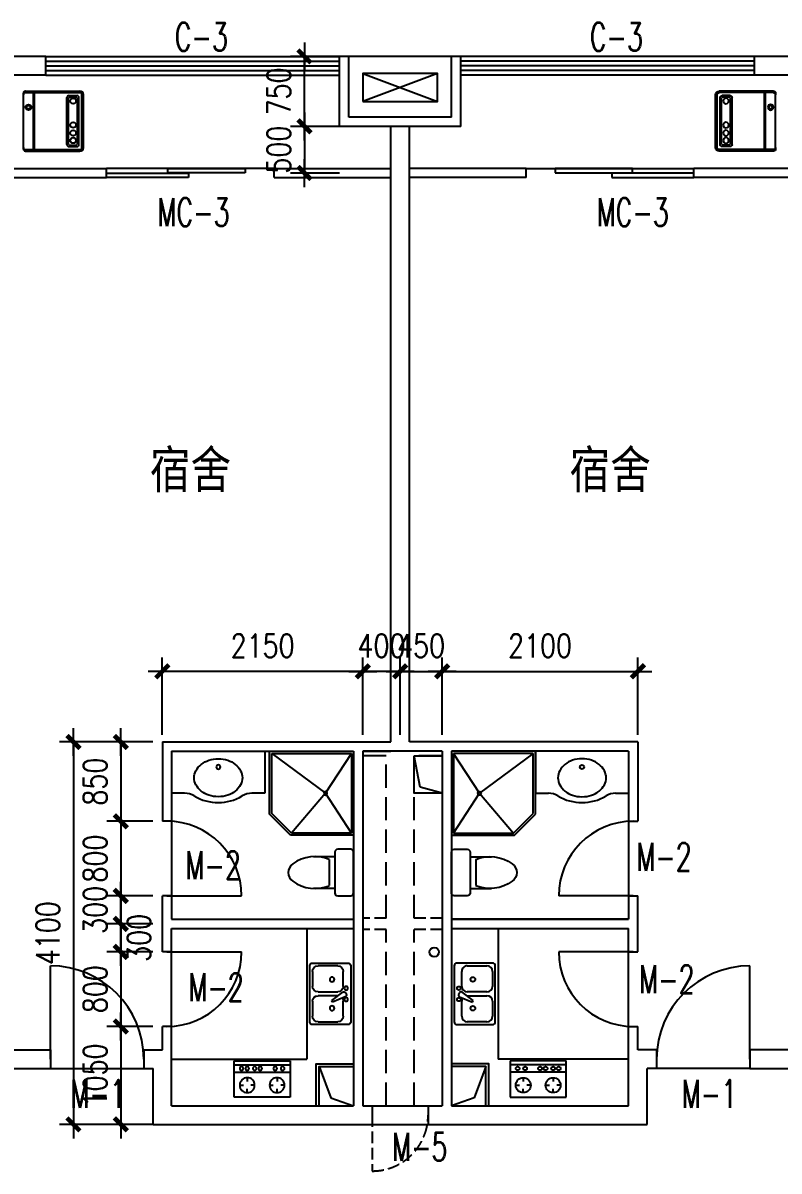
# Model space of a CAD drawing. Extents: x -357449 to -117302, y 127569 to 244935.
# Drawn here: x -304815 to -296708, y 220892 to 233200 of the extents above; entities that cross this region are included whole.
import ezdxf

# ---------------------------------------------------------------- set-up
doc = ezdxf.new("R2010")
doc.units = 0
doc.header["$MEASUREMENT"] = 0
doc.linetypes.add('DASH', pattern=[0.35, 0.25, -0.1])
doc.layers.get('0').update_dxf_attribs({"linetype": 'CONTINUOUS'})
doc.layers.get('DEFPOINTS').update_dxf_attribs({"linetype": 'CONTINUOUS'})
for name, color, linetype in [('1', 8, 'CONTINUOUS'), ('DIM', 7, 'CONTINUOUS'), ('F', 31, 'CONTINUOUS'), ('JAJU', 8, 'CONTINUOUS'), ('WALL', 1, 'CONTINUOUS'), ('WINDOW', 4, 'CONTINUOUS'), ('WINDOWS', 4, 'CONTINUOUS'), ('阳台', 4, 'CONTINUOUS')]:
    doc.layers.add(name, color=color, linetype=linetype)
doc.styles.add('CHINA', font='SimSun.ttf', dxfattribs={"width": 0.85, "height": 150})
doc.styles.add('DIM_FONT', font='SIMPLEX.shx', dxfattribs={"width": 0.8})
doc.styles.add('FS', font='txt.shx', dxfattribs={"width": 0.66, "height": 150, "bigfont": 'fs.shx'})
doc.dimstyles.get("Standard").update_dxf_attribs({"dimtxt": 375, "dimasz": 1, "dimexe": 150, "dimexo": 0, "dimgap": 200, "dimtad": 1, "dimdec": 0, "dimzin": 0, "dimdsep": 46, "dimtxsty": 'DIM_FONT', "dimblk1": '_DIMX', "dimblk2": '_DIMX', "dimsah": 1, "dimcen": 200, "dimclrd": 256, "dimclre": 256, "dimclrt": 4, "dimadec": 0, "dimazin": 0, "dimtfac": 1, "dimtdec": 0, "dimtix": 1, "dimtmove": 2, "dimatfit": 3, "dimldrblk": '_DIMX', "dimfxl": 0, "dimtolj": 1, "dimtzin": 0, "dimarcsym": 0})

# ---------------------------------------------------------------- blocks, each defined once
blk = doc.blocks.new('_DIMX')
blk.add_line((-150, 0), (150, 0))
at = {"const_width": 50}
blk.add_lwpolyline([(-70, -70), (70, 70)], dxfattribs=at)
blk = doc.blocks.new('*D373')
at = {"linetype": 'ByBlock'}
for p, q in [((-293654, 227158), (-293654, 227987)), ((-291504, 227158), (-291504, 227987)), ((-291505, 227837), (-293653, 227837))]:
    blk.add_line(p, q, dxfattribs=at)
at = {"layer": 'DEFPOINTS', "color": 0, "linetype": 'ByBlock'}
for p in [(-293654, 227837), (-293654, 227158), (-291504, 227158)]:
    blk.add_point(p, dxfattribs=at)
at = {"linetype": 'ByBlock', "rotation": 180}
blk.add_blockref('_DIMX', (-293654, 227837), dxfattribs=at)
at = {"linetype": 'ByBlock'}
blk.add_blockref('_DIMX', (-291504, 227837), dxfattribs=at)
at = {"color": 4, "linetype": 'ByBlock', "insert": (-292579, 228112), "char_height": 250, "attachment_point": 5, "style": 'DIM_FONT'}
blk.add_mtext('\\A1;2150', dxfattribs=at)
blk = doc.blocks.new('*D375')
at = {"linetype": 'ByBlock'}
for p, q in [((-291504, 227158), (-291504, 227987)), ((-291104, 227158), (-291104, 227987)), ((-291505, 227837), (-291506, 227837)), ((-291104, 227837), (-291504, 227837)), ((-291103, 227837), (-291102, 227837))]:
    blk.add_line(p, q, dxfattribs=at)
at = {"layer": 'DEFPOINTS', "color": 0, "linetype": 'ByBlock'}
for p in [(-291504, 227837), (-291504, 227158), (-291104, 227158)]:
    blk.add_point(p, dxfattribs=at)
at = {"linetype": 'ByBlock'}
blk.add_blockref('_DIMX', (-291504, 227837), dxfattribs=at)
at = {"linetype": 'ByBlock', "rotation": 180}
blk.add_blockref('_DIMX', (-291104, 227837), dxfattribs=at)
at = {"color": 4, "linetype": 'ByBlock', "insert": (-291304, 228112), "char_height": 250, "attachment_point": 5, "style": 'DIM_FONT'}
blk.add_mtext('\\A1;400', dxfattribs=at)
blk = doc.blocks.new('*D374')
at = {"linetype": 'ByBlock'}
for p, q in [((-291104, 227158), (-291104, 227987)), ((-290654, 227158), (-290654, 227987)), ((-291105, 227837), (-291106, 227837)), ((-291104, 227837), (-290654, 227837)), ((-290653, 227837), (-290652, 227837))]:
    blk.add_line(p, q, dxfattribs=at)
at = {"layer": 'DEFPOINTS', "color": 0, "linetype": 'ByBlock'}
for p in [(-290654, 227837), (-291104, 227158), (-290654, 227158)]:
    blk.add_point(p, dxfattribs=at)
at = {"linetype": 'ByBlock'}
blk.add_blockref('_DIMX', (-291104, 227837), dxfattribs=at)
at = {"linetype": 'ByBlock', "rotation": 180}
blk.add_blockref('_DIMX', (-290654, 227837), dxfattribs=at)
at = {"color": 4, "linetype": 'ByBlock', "insert": (-290879, 228112), "char_height": 250, "attachment_point": 5, "style": 'DIM_FONT'}
blk.add_mtext('\\A1;450', dxfattribs=at)
blk = doc.blocks.new('*D372')
at = {"linetype": 'ByBlock'}
for p, q in [((-290654, 227158), (-290654, 227987)), ((-288554, 227158), (-288554, 227987)), ((-290653, 227837), (-288555, 227837))]:
    blk.add_line(p, q, dxfattribs=at)
at = {"layer": 'DEFPOINTS', "color": 0, "linetype": 'ByBlock'}
for p in [(-288554, 227837), (-290654, 227158), (-288554, 227158)]:
    blk.add_point(p, dxfattribs=at)
at = {"linetype": 'ByBlock', "rotation": 180}
blk.add_blockref('_DIMX', (-290654, 227837), dxfattribs=at)
at = {"linetype": 'ByBlock'}
blk.add_blockref('_DIMX', (-288554, 227837), dxfattribs=at)
at = {"color": 4, "linetype": 'ByBlock', "insert": (-289604, 228112), "char_height": 250, "attachment_point": 5, "style": 'DIM_FONT'}
blk.add_mtext('\\A1;2100', dxfattribs=at)
blk = doc.blocks.new('*D382')
at = {"linetype": 'ByBlock'}
for p, q in [((-293654, 223148), (-294149, 223148)), ((-293999, 223147), (-293999, 222099)), ((-293654, 222098), (-294149, 222098))]:
    blk.add_line(p, q, dxfattribs=at)
at = {"layer": 'DEFPOINTS', "color": 0, "linetype": 'ByBlock'}
for p in [(-293654, 223148), (-293999, 222098), (-293654, 222098)]:
    blk.add_point(p, dxfattribs=at)
at = {"linetype": 'ByBlock'}
for p, rotation in [((-293999, 223148), 90), ((-293999, 222098), 270)]:
    blk.add_blockref('_DIMX', p, dxfattribs=dict(at, rotation=rotation))
at = {"color": 4, "linetype": 'ByBlock', "insert": (-294274, 222623), "char_height": 250, "attachment_point": 5, "rotation": 90, "style": 'DIM_FONT'}
blk.add_mtext('\\A1;1050', dxfattribs=at)
blk = doc.blocks.new('*D377')
at = {"linetype": 'ByBlock'}
for p, q in [((-293654, 226198), (-294149, 226198)), ((-293999, 226197), (-293999, 225349)), ((-293654, 225348), (-294149, 225348))]:
    blk.add_line(p, q, dxfattribs=at)
at = {"layer": 'DEFPOINTS', "color": 0, "linetype": 'ByBlock'}
for p in [(-293654, 226198), (-293999, 225348), (-293654, 225348)]:
    blk.add_point(p, dxfattribs=at)
at = {"linetype": 'ByBlock'}
for p, rotation in [((-293999, 226198), 90), ((-293999, 225348), 270)]:
    blk.add_blockref('_DIMX', p, dxfattribs=dict(at, rotation=rotation))
at = {"color": 4, "linetype": 'ByBlock', "insert": (-294274, 225773), "char_height": 250, "attachment_point": 5, "rotation": 90, "style": 'DIM_FONT'}
blk.add_mtext('\\A1;850', dxfattribs=at)
blk = doc.blocks.new('*D378')
at = {"linetype": 'ByBlock'}
for p, q in [((-293654, 225348), (-294149, 225348)), ((-293999, 225349), (-293999, 225350)), ((-293999, 225348), (-293999, 224548)), ((-293654, 224548), (-294149, 224548)), ((-293999, 224547), (-293999, 224546))]:
    blk.add_line(p, q, dxfattribs=at)
at = {"layer": 'DEFPOINTS', "color": 0, "linetype": 'ByBlock'}
for p in [(-293654, 225348), (-293999, 224548), (-293654, 224548)]:
    blk.add_point(p, dxfattribs=at)
at = {"linetype": 'ByBlock'}
for p, rotation in [((-293999, 225348), 270), ((-293999, 224548), 90)]:
    blk.add_blockref('_DIMX', p, dxfattribs=dict(at, rotation=rotation))
at = {"color": 4, "linetype": 'ByBlock', "insert": (-294274, 224948), "char_height": 250, "attachment_point": 5, "rotation": 90, "style": 'DIM_FONT'}
blk.add_mtext('\\A1;800', dxfattribs=at)
blk = doc.blocks.new('*D379')
at = {"linetype": 'ByBlock'}
for p, q in [((-293654, 224548), (-294149, 224548)), ((-293999, 224549), (-293999, 224550)), ((-293999, 224548), (-293999, 224248)), ((-293654, 224248), (-294149, 224248)), ((-293999, 224247), (-293999, 224246))]:
    blk.add_line(p, q, dxfattribs=at)
at = {"layer": 'DEFPOINTS', "color": 0, "linetype": 'ByBlock'}
for p in [(-293654, 224548), (-293999, 224248), (-293654, 224248)]:
    blk.add_point(p, dxfattribs=at)
at = {"linetype": 'ByBlock'}
for p, rotation in [((-293999, 224548), 270), ((-293999, 224248), 90)]:
    blk.add_blockref('_DIMX', p, dxfattribs=dict(at, rotation=rotation))
at = {"color": 4, "linetype": 'ByBlock', "insert": (-294274, 224398), "char_height": 250, "attachment_point": 5, "rotation": 90, "style": 'DIM_FONT'}
blk.add_mtext('\\A1;300', dxfattribs=at)
blk = doc.blocks.new('*D381')
at = {"linetype": 'ByBlock'}
for p, q in [((-293654, 223948), (-294149, 223948)), ((-293999, 223949), (-293999, 223950)), ((-293999, 223948), (-293999, 223148)), ((-293654, 223148), (-294149, 223148)), ((-293999, 223147), (-293999, 223146))]:
    blk.add_line(p, q, dxfattribs=at)
at = {"layer": 'DEFPOINTS', "color": 0, "linetype": 'ByBlock'}
for p in [(-293654, 223948), (-293999, 223148), (-293654, 223148)]:
    blk.add_point(p, dxfattribs=at)
at = {"linetype": 'ByBlock'}
for p, rotation in [((-293999, 223948), 270), ((-293999, 223148), 90)]:
    blk.add_blockref('_DIMX', p, dxfattribs=dict(at, rotation=rotation))
at = {"color": 4, "linetype": 'ByBlock', "insert": (-294274, 223548), "char_height": 250, "attachment_point": 5, "rotation": 90, "style": 'DIM_FONT'}
blk.add_mtext('\\A1;800', dxfattribs=at)
blk = doc.blocks.new('*D380')
at = {"linetype": 'ByBlock'}
for p, q in [((-293654, 224248), (-294149, 224248)), ((-293999, 224249), (-293999, 224250)), ((-293999, 224248), (-293999, 223948)), ((-293999, 224248), (-293999, 223948)), ((-293654, 223948), (-294149, 223948)), ((-293999, 223947), (-293999, 223946))]:
    blk.add_line(p, q, dxfattribs=at)
at = {"layer": 'DEFPOINTS', "color": 0, "linetype": 'ByBlock'}
for p in [(-293654, 224248), (-293999, 223948), (-293654, 223948)]:
    blk.add_point(p, dxfattribs=at)
at = {"linetype": 'ByBlock'}
for p, rotation in [((-293999, 224248), 270), ((-293999, 223948), 90)]:
    blk.add_blockref('_DIMX', p, dxfattribs=dict(at, rotation=rotation))
at = {"color": 4, "linetype": 'ByBlock', "insert": (-293804, 224098), "char_height": 250, "attachment_point": 5, "rotation": 90, "style": 'DIM_FONT'}
blk.add_mtext('\\A1;300', dxfattribs=at)
blk = doc.blocks.new('*D376')
at = {"linetype": 'ByBlock'}
for p, q in [((-293654, 226198), (-294657, 226198)), ((-294507, 226197), (-294507, 222099)), ((-293654, 222098), (-294657, 222098))]:
    blk.add_line(p, q, dxfattribs=at)
at = {"layer": 'DEFPOINTS', "color": 0, "linetype": 'ByBlock'}
for p in [(-293654, 226198), (-294507, 222098), (-293654, 222098)]:
    blk.add_point(p, dxfattribs=at)
at = {"linetype": 'ByBlock'}
for p, rotation in [((-294507, 226198), 90), ((-294507, 222098), 270)]:
    blk.add_blockref('_DIMX', p, dxfattribs=dict(at, rotation=rotation))
at = {"color": 4, "linetype": 'ByBlock', "insert": (-294782, 224148), "char_height": 250, "attachment_point": 5, "rotation": 90, "style": 'DIM_FONT'}
blk.add_mtext('\\A1;4100', dxfattribs=at)
blk = doc.blocks.new('A$C571F03B5')
for p, q in [((170, 500), (30, 500)), ((0, 470), (0, 30)), ((200, 30), (200, 470)), ((200, 420), (430, 420)), ((260, 110), (260, 390)), ((30, 0), (170, 0)), ((200, 80), (430, 80))]:
    blk.add_line(p, q)
for centre, radius, start, end in [((30, 470), 30, 90, 180), ((170, 470), 30, 0, 90), ((413, 23), 398, 53.3619, 112.5495), ((590, 250), 110, 303.4509, 56.5491), ((413, 477), 398, 247.4505, 306.6381), ((30, 30), 30, 180, 270), ((170, 30), 30, 270, 0)]:
    blk.add_arc(centre, radius, start, end)
at = {"style": 'DIM_FONT', "text_generation_flag": 4, "width": 0.8, "flags": 9}
for tag in ['YSIZE', 'XSIZE']:
    blk.add_attdef(tag, (0, 250), '', height=0.5, rotation=90, dxfattribs=at)
blk = doc.blocks.new('A$C54757736')
for p, q in [((0, 410), (0, 30)), ((630, 440), (30, 440)), ((299, 382), (241, 246)), ((328, 393), (342, 385)), ((660, 30), (660, 410)), ((30, 90), (30, 300)), ((90, 360), (250, 360)), ((241, 246), (259, 236)), ((259, 236), (347, 355)), ((310, 299), (310, 90)), ((350, 90), (350, 300)), ((410, 360), (570, 360)), ((630, 300), (630, 90)), ((250, 30), (90, 30)), ((570, 30), (410, 30)), ((30, 0), (630, 0))]:
    blk.add_line(p, q)
for centre, radius in [((270, 390), 20), ((390, 390), 20), ((175, 240), 25), ((485, 240), 25)]:
    blk.add_circle(centre, radius)
for centre, radius, start, end in [((30, 410), 30, 90, 180), ((318, 375), 20, 60, 159.4623), ((332, 367), 20, 320.5377, 60), ((630, 410), 30, 360, 90), ((90, 300), 60, 90, 180), ((250, 300), 60, 56.607, 90), ((410, 300), 60, 90, 180), ((570, 300), 60, 360, 90), ((30, 30), 30, 180, 270), ((90, 90), 60, 180, 270), ((250, 90), 60, 270, 360), ((410, 90), 60, 180, 270), ((570, 90), 60, 270, 360), ((630, 30), 30, 270, 360)]:
    blk.add_arc(centre, radius, start, end)
blk = doc.blocks.new('A$C6F837C5C')
at = {"layer": '1'}
blk.add_lwpolyline([(259, 407, 0.078966), (157, 391, 0.088152), (76, 347, 0.105269), (19, 279, 0.121685), (0, 203, 0.121685), (19, 128, 0.105269), (76, 60, 0.088152), (157, 16, 0.078966), (259, 0, 0.078966), (360, 16, 0.088152), (441, 60, 0.105269), (498, 128, 0.121685), (517, 203, 0.121685), (498, 279, 0.105269), (441, 347, 0.088152), (360, 391, 0.078966)], format="xyb", close=True, dxfattribs=at)
blk.add_circle((259, 88), 22, dxfattribs=at)
blk = doc.blocks.new('A$C58910DAE')
for p, q in [((0, 600), (0, 0)), ((390, 600), (0, 600)), ((130, 540), (130, 500)), ((270, 0), (270, 600)), ((350, 0), (350, 600)), ((390, 0), (390, 600)), ((50, 460), (90, 460)), ((130, 380), (130, 420)), ((210, 460), (170, 460)), ((50, 140), (90, 140)), ((130, 220), (130, 180)), ((210, 140), (170, 140)), ((0, 0), (390, 0)), ((130, 60), (130, 100))]:
    blk.add_line(p, q)
for centre, radius in [((130, 460), 80), ((310, 520), 20), ((310, 440), 20), ((310, 280), 20), ((130, 140), 80), ((310, 220), 20), ((310, 140), 20), ((310, 80), 20)]:
    blk.add_circle(centre, radius)
blk = doc.blocks.new('A$C13156595')
for p, q in [((900, 900), (0, 900)), ((0, 900), (0, 0)), ((877, 877), (22, 877)), ((22, 877), (22, 22)), ((300, 450), (22, 877)), ((877, 877), (300, 450)), ((877, 234), (877, 877)), ((900, 225), (900, 900)), ((22, 22), (300, 450)), ((300, 450), (666, 22)), ((666, 22), (877, 234)), ((675, 0), (900, 225)), ((0, 0), (675, 0)), ((22, 22), (666, 22))]:
    blk.add_line(p, q)
blk.add_circle((300, 450), 18.7)
blk = doc.blocks.new('A$C5E2968BE')
for p, q in [((622, 643), (38, 643)), ((622, 627), (38, 627)), ((525, 627), (525, 16)), ((536, 627), (536, 16)), ((643, 622), (643, 21)), ((0, 606), (0, 38)), ((16, 606), (16, 38)), ((48, 573), (48, 70)), ((64, 573), (64, 70)), ((155, 595), (70, 595)), ((155, 579), (70, 579)), ((161, 573), (161, 70)), ((177, 573), (177, 70)), ((622, 16), (38, 16)), ((622, 0), (38, 0)), ((155, 64), (70, 64)), ((155, 48), (70, 48))]:
    blk.add_line(p, q)
for centre, radius in [((111, 529), 30), ((111, 449), 30), ((111, 364), 30), ((111, 106), 30), ((590, 173), 30), ((590, 173), 19.3)]:
    blk.add_circle(centre, radius)
for centre, radius, start, end in [((38, 606), 37.5, 90, 180), ((38, 606), 21.4, 90, 180), ((622, 622), 21.4, 0, 90), ((622, 606), 21.4, 0, 90), ((70, 573), 21.4, 90, 180), ((155, 573), 21.4, 0, 90), ((38, 38), 37.5, 180, 270), ((38, 38), 21.4, 180, 270), ((70, 70), 21.4, 180, 270), ((155, 70), 21.4, 270, 0), ((622, 38), 21.4, 270, 0), ((622, 21), 21.4, 270, 0)]:
    blk.add_arc(centre, radius, start, end)
blk = doc.blocks.new('*D472')
at = {"linetype": 'ByBlock'}
for p, q in [((-291754, 233237), (-292280, 233237)), ((-292130, 233238), (-292130, 233239)), ((-292130, 232487), (-292130, 233237)), ((-291754, 232487), (-292280, 232487)), ((-292130, 232486), (-292130, 232485))]:
    blk.add_line(p, q, dxfattribs=at)
at = {"layer": 'DEFPOINTS', "color": 0, "linetype": 'ByBlock'}
for p in [(-292130, 233237), (-291754, 233237), (-291754, 232487)]:
    blk.add_point(p, dxfattribs=at)
at = {"linetype": 'ByBlock'}
for p, rotation in [((-292130, 233237), 270), ((-292130, 232487), 90)]:
    blk.add_blockref('_DIMX', p, dxfattribs=dict(at, rotation=rotation))
at = {"color": 4, "linetype": 'ByBlock', "insert": (-292405, 232862), "char_height": 250, "attachment_point": 5, "rotation": 90, "style": 'DIM_FONT'}
blk.add_mtext('\\A1;750', dxfattribs=at)
blk = doc.blocks.new('*D493')
at = {"linetype": 'ByBlock'}
for p, q in [((-291754, 232487), (-292280, 232487)), ((-292130, 232488), (-292130, 232489)), ((-292130, 232487), (-292130, 231987)), ((-291754, 231987), (-292280, 231987)), ((-292130, 231986), (-292130, 231985))]:
    blk.add_line(p, q, dxfattribs=at)
at = {"layer": 'DEFPOINTS', "color": 0, "linetype": 'ByBlock'}
for p in [(-291754, 232487), (-292130, 231987), (-291754, 231987)]:
    blk.add_point(p, dxfattribs=at)
at = {"linetype": 'ByBlock'}
for p, rotation in [((-292130, 232487), 270), ((-292130, 231987), 90)]:
    blk.add_blockref('_DIMX', p, dxfattribs=dict(at, rotation=rotation))
at = {"color": 4, "linetype": 'ByBlock', "insert": (-292405, 232237), "char_height": 250, "attachment_point": 5, "rotation": 90, "style": 'DIM_FONT'}
blk.add_mtext('\\A1;500', dxfattribs=at)

msp = doc.modelspace()

# ---------------------------------------------------------------- linework, layer by layer
at = {"layer": '1'}
for p, q in [((-300370.51, 232657.83), (-301170.51, 232357.83)), ((-301170.51, 232657.83), (-300370.51, 232357.83)), ((-302220.51, 225391.93), (-302220.51, 224941.93)), ((-299320.51, 225391.93), (-299320.51, 224941.93)), ((-303081.07, 224941.93), (-303220.51, 224941.93)), ((-302220.51, 224941.93), (-302359.96, 224941.93)), ((-299320.51, 224941.93), (-299181.07, 224941.93)), ((-298459.96, 224941.93), (-298320.51, 224941.93)), ((-301770.51, 223491.93), (-301770.51, 222091.93)), ((-299720.51, 223491.93), (-299720.51, 222091.93)), ((-303220.51, 222091.93), (-301770.51, 222091.93)), ((-298320.51, 222091.93), (-299720.51, 222091.93)), ((-301640.51, 222011.93), (-301512.67, 221676.37)), ((-299850.51, 222011.93), (-299978.35, 221676.37)), ((-301512.67, 221676.37), (-301270.51, 221591.93)), ((-301070.51, 221591.93), (-301070.51, 221391.93)), ((-300470.51, 221591.93), (-300470.51, 221391.93)), ((-299978.35, 221676.37), (-300220.51, 221591.93))]:
    msp.add_line(p, q, dxfattribs=at)
msp.add_lwpolyline([(-301170.51, 232357.83), (-300370.51, 232357.83), (-300370.51, 232657.83), (-301170.51, 232657.83)], close=True, dxfattribs=at)
for points in [[(-301670.51, 221591.93), (-301670.51, 221591.93), (-301670.51, 222041.93), (-301270.51, 222041.93)], [(-301640.51, 221591.93), (-301640.51, 222011.93), (-301270.51, 222011.93)], [(-299820.51, 221591.93), (-299820.51, 221591.93), (-299820.51, 222041.93), (-300220.51, 222041.93)], [(-299850.51, 221591.93), (-299850.51, 222011.93), (-300220.51, 222011.93)]]:
    msp.add_lwpolyline(points, dxfattribs=at)
for centre, radius, start, end in [((-303081.07, 224741.93), 200, 58.997281, 90), ((-302720.51, 225341.93), 500, 238.997281, 301.002719), ((-302359.96, 224741.93), 200, 90, 121.002719), ((-299181.07, 224741.93), 200, 58.997281, 90), ((-298820.51, 225341.93), 500, 238.997281, 301.002719), ((-298459.96, 224741.93), 200, 90, 121.002719)]:
    msp.add_arc(centre, radius, start, end, dxfattribs=at)
at = {"layer": 'DIM'}
msp.add_circle((-300404.84, 223239.77), 50, dxfattribs=at)
at = {"layer": 'JAJU', "color": 8}
for p, q in [((-304570.51, 232691.93), (-301420.51, 232691.93)), ((-304570.51, 232641.93), (-301420.51, 232641.93)), ((-296970.51, 232691.93), (-300120.51, 232691.93)), ((-296970.51, 232641.93), (-300120.51, 232641.93))]:
    msp.add_line(p, q, dxfattribs=at)
at = {"layer": 'WALL'}
for p, q in [((-304570.51, 232841.93), (-305670.51, 232841.93)), ((-304570.51, 232641.93), (-304570.51, 232841.93)), ((-301420.51, 232091.93), (-301420.51, 232841.93)), ((-301320.51, 232841.93), (-301420.51, 232841.93)), ((-301320.51, 232191.93), (-301320.51, 232841.93)), ((-300220.51, 232191.93), (-300220.51, 232841.93)), ((-300120.51, 232841.93), (-300220.51, 232841.93)), ((-300120.51, 232091.93), (-300120.51, 232841.93)), ((-296970.51, 232641.93), (-296970.51, 232841.93)), ((-295570.51, 232841.93), (-296970.51, 232841.93)), ((-304570.51, 232641.93), (-305170.51, 232641.93)), ((-296370.51, 232641.93), (-296970.51, 232641.93)), ((-300220.51, 232191.93), (-301320.51, 232191.93)), ((-300120.51, 232091.93), (-301420.51, 232091.93)), ((-300870.51, 225491.93), (-300870.51, 232091.93)), ((-300670.51, 225491.93), (-300670.51, 232091.93)), ((-303320.51, 225491.93), (-300870.51, 225491.93)), ((-303320.51, 225491.93), (-303320.51, 224641.93)), ((-303220.51, 225391.93), (-303220.51, 224641.93)), ((-303220.51, 225391.93), (-301270.51, 225391.93)), ((-301270.51, 225391.93), (-301270.51, 221591.93)), ((-301170.51, 225391.93), (-300870.51, 225391.93)), ((-300320.51, 225391.93), (-301170.51, 225391.93)), ((-301170.51, 225391.93), (-301170.51, 221591.93)), ((-298220.51, 225491.93), (-300670.51, 225491.93)), ((-300320.51, 225391.93), (-300320.51, 221591.93)), ((-300220.51, 225391.93), (-300220.51, 221591.93)), ((-298320.51, 225391.93), (-300220.51, 225391.93)), ((-298320.51, 225391.93), (-298320.51, 224641.93)), ((-298220.51, 225491.93), (-298220.51, 224641.93)), ((-303220.51, 224641.93), (-303320.51, 224641.93)), ((-298320.51, 224641.93), (-298220.51, 224641.93)), ((-303320.51, 223241.93), (-303320.51, 223841.93)), ((-303220.51, 223841.93), (-303320.51, 223841.93)), ((-303220.51, 223841.93), (-303220.51, 223591.93)), ((-298320.51, 223841.93), (-298320.51, 223591.93)), ((-298320.51, 223841.93), (-298220.51, 223841.93)), ((-298220.51, 223241.93), (-298220.51, 223841.93)), ((-303220.51, 223591.93), (-301270.51, 223591.93)), ((-298320.51, 223591.93), (-300220.51, 223591.93)), ((-300220.51, 223591.93), (-298320.51, 223591.93)), ((-303220.51, 223241.93), (-303220.51, 223491.93)), ((-303220.51, 223491.93), (-301270.51, 223491.93)), ((-300220.51, 223491.93), (-298320.51, 223491.93)), ((-298320.51, 223241.93), (-298320.51, 223491.93)), ((-303220.51, 223241.93), (-303320.51, 223241.93)), ((-298320.51, 223241.93), (-298220.51, 223241.93)), ((-303320.51, 222191.93), (-303320.51, 222441.93)), ((-303220.51, 222441.93), (-303320.51, 222441.93)), ((-303220.51, 221591.93), (-303220.51, 222441.93)), ((-298320.51, 222441.93), (-298220.51, 222441.93)), ((-298320.51, 221591.93), (-298320.51, 222441.93)), ((-298220.51, 222191.93), (-298220.51, 222441.93)), ((-305170.51, 222191.93), (-304520.51, 222191.93)), ((-304520.51, 222191.93), (-304520.51, 221991.93)), ((-303520.51, 222191.93), (-303520.51, 221991.93)), ((-303520.51, 222191.93), (-303320.51, 222191.93)), ((-298020.51, 222191.93), (-298220.51, 222191.93)), ((-298020.51, 222191.93), (-298020.51, 221991.93)), ((-297020.51, 222191.93), (-297020.51, 221991.93)), ((-296370.51, 222191.93), (-297020.51, 222191.93)), ((-306020.51, 221991.93), (-304520.51, 221991.93)), ((-303520.51, 221991.93), (-303420.51, 221991.93)), ((-303420.51, 221391.93), (-303420.51, 221991.93)), ((-298020.51, 221991.93), (-298120.51, 221991.93)), ((-298120.51, 221391.93), (-298120.51, 221991.93)), ((-297020.51, 221991.93), (-295520.51, 221991.93)), ((-303220.51, 221591.93), (-301270.51, 221591.93)), ((-301170.51, 221591.93), (-300320.51, 221591.93)), ((-300220.51, 221591.93), (-298320.51, 221591.93)), ((-303420.51, 221391.93), (-298120.51, 221391.93))]:
    msp.add_line(p, q, dxfattribs=at)
at = {"layer": 'WINDOW'}
for p, q in [((-302120.51, 231641.93), (-303920.51, 231641.93)), ((-299420.51, 231641.93), (-297620.51, 231641.93))]:
    msp.add_line(p, q, dxfattribs=at)
at = {"layer": 'WINDOWS'}
for p, q in [((-304570.51, 232841.93), (-301420.51, 232841.93)), ((-304570.51, 232791.93), (-301420.51, 232791.93)), ((-300220.51, 232841.93), (-301320.51, 232841.93)), ((-296970.51, 232841.93), (-300120.51, 232841.93)), ((-296970.51, 232791.93), (-300120.51, 232791.93)), ((-304570.51, 232741.93), (-301420.51, 232741.93)), ((-296970.51, 232741.93), (-300120.51, 232741.93)), ((-305170.51, 231641.93), (-303920.51, 231641.93)), ((-305170.51, 231541.93), (-303920.51, 231541.93)), ((-303920.51, 231541.93), (-303920.51, 231641.93)), ((-302120.51, 231641.93), (-300870.51, 231641.93)), ((-302120.51, 231541.93), (-302120.51, 231641.93)), ((-302120.51, 231541.93), (-300870.51, 231541.93)), ((-299420.51, 231641.93), (-300670.51, 231641.93)), ((-299420.51, 231541.93), (-300670.51, 231541.93)), ((-299420.51, 231541.93), (-299420.51, 231641.93)), ((-297620.51, 231541.93), (-297620.51, 231641.93)), ((-296370.51, 231641.93), (-297620.51, 231641.93)), ((-296370.51, 231541.93), (-297620.51, 231541.93)), ((-300557.41, 225007.65), (-300620.51, 225341.93)), ((-300320.51, 224941.93), (-300557.41, 225007.65)), ((-303220.51, 224641.93), (-303220.51, 223841.93)), ((-298320.51, 224641.93), (-298320.51, 223841.93)), ((-303270.51, 223841.93), (-302470.51, 223841.93)), ((-298270.51, 223841.93), (-299070.51, 223841.93)), ((-303270.51, 223241.93), (-302470.51, 223241.93)), ((-303220.51, 222441.93), (-303220.51, 223241.93)), ((-298270.51, 223241.93), (-299070.51, 223241.93)), ((-298320.51, 222441.93), (-298320.51, 223241.93)), ((-304520.51, 222091.93), (-304520.51, 223091.93)), ((-297020.51, 222091.93), (-297020.51, 223091.93)), ((-304520.51, 221991.93), (-303520.51, 221991.93)), ((-297020.51, 221991.93), (-298020.51, 221991.93))]:
    msp.add_line(p, q, dxfattribs=at)
for points in [[(-303040.82, 231541.93), (-303920.51, 231541.93), (-303920.51, 231590.66), (-303040.82, 231590.66)], [(-302432.84, 231593.19), (-303262.97, 231593.19), (-303262.97, 231641.93), (-302432.84, 231641.93)], [(-299108.19, 231593.19), (-298278.05, 231593.19), (-298278.05, 231641.93), (-299108.19, 231641.93)], [(-298500.2, 231541.93), (-297620.51, 231541.93), (-297620.51, 231590.66), (-298500.2, 231590.66)], [(-300620.51, 225341.93), (-300320.51, 225341.93), (-300320.51, 224941.93), (-300620.51, 224941.93)]]:
    msp.add_lwpolyline(points, close=True, dxfattribs=at)
for centre, radius, start, end in [((-303270.51, 223841.93), 800, 0, 90), ((-298270.51, 223841.93), 800, 90, 180), ((-303270.51, 223241.93), 800, 270, 0), ((-298270.51, 223241.93), 800, 180, 270), ((-304520.51, 222091.93), 1000, 0, 90), ((-297020.51, 222091.93), 1000, 90, 180)]:
    msp.add_arc(centre, radius, start, end, dxfattribs=at)
at = {"layer": '阳台', "color": 8, "linetype": 'DASH', "ltscale": 1000}
for p, q in [((-300920.51, 225341.93), (-301170.51, 225341.93)), ((-300920.51, 223601.93), (-300920.51, 225341.93)), ((-300620.51, 223601.93), (-300620.51, 225341.93)), ((-300320.51, 225341.93), (-300620.51, 225341.93)), ((-300920.51, 221591.93), (-300920.51, 223481.93)), ((-300620.51, 221591.93), (-300620.51, 223481.93))]:
    msp.add_line(p, q, dxfattribs=at)
at = {"layer": '阳台', "color": 8, "linetype": 'DASH', "ltscale": 500}
for p, q in [((-300920.51, 223601.93), (-301170.51, 223601.93)), ((-300320.51, 223601.93), (-300620.51, 223601.93)), ((-300920.51, 223481.93), (-301170.51, 223481.93)), ((-300320.51, 223481.93), (-300620.51, 223481.93)), ((-301070.51, 221491.93), (-301070.51, 220891.93))]:
    msp.add_line(p, q, dxfattribs=at)
msp.add_arc((-301070.51, 221491.93), 600, 270, 0, dxfattribs=at)

# ---------------------------------------------------------------- block references
at = {"layer": '1'}
for name, p, rotation in [('A$C5E2968BE', (-304166.37, 232469.71), 180), ('A$C6F837C5C', (-298562.01, 225311.93), 180), ('A$C571F03B5', (-301270.51, 224341.93), 180), ('A$C54757736', (-299750.51, 222461.93), 90), ('A$C58910DAE', (-298990.51, 221682.34), 90)]:
    msp.add_blockref(name, p, dxfattribs=dict(at, rotation=rotation))
at = {"layer": '1', "xscale": -1}
for name, p, rotation in [('A$C5E2968BE', (-297388.3, 232469.71), 180), ('A$C6F837C5C', (-302979.01, 225311.93), 180), ('A$C571F03B5', (-300220.51, 224341.93), 180), ('A$C54757736', (-301740.51, 222461.93), 270), ('A$C58910DAE', (-302550.51, 221682.34), 270)]:
    msp.add_blockref(name, p, dxfattribs=dict(at, rotation=rotation))
msp.add_blockref('A$C13156595', (-301270.51, 224491.93), dxfattribs=at)
at = {"layer": '1'}
msp.add_blockref('A$C13156595', (-300220.51, 224491.93), dxfattribs=at)

# ---------------------------------------------------------------- texts
at = {"layer": 'DIM', "style": 'CHINA', "width": 0.8}
for p in [(-303455.1, 228213.43), (-298955.1, 228213.43)]:
    msp.add_text('宿舍', height=400, dxfattribs=at).set_placement(p)
at = {"layer": 'F', "style": 'FS', "width": 0.66}
for s, p in [('C-3', (-303186.62, 232900.46)), ('C-3', (-298736.62, 232900.46)), ('MC-3', (-303372.46, 231022.85)), ('MC-3', (-298662.47, 231022.85)), ('M-2', (-298238.94, 224109.8)), ('M-2', (-303072.99, 224022.37)), ('M-2', (-298208.43, 222798.96)), ('M-2', (-303042.48, 222711.53)), ('M-1', (-304308.11, 221570.45)), ('M-1', (-297753.37, 221570.45)), ('M-5', (-300858.57, 221002.69))]:
    msp.add_text(s, height=300, dxfattribs=at).set_placement(p)

# ---------------------------------------------------------------- dimensions: what is measured, and where the dimension line sits
at = {"layer": 'WINDOW'}
for base, p1, p2, picture, middle, set_off in [((-301796.74, 232841.93), (-301420.51, 232091.93), (-301420.51, 232841.93), '*D472', (-302071.74, 232466.93), (-9666.64, -395.33)), ((-301796.74, 231591.93), (-301420.51, 232091.93), (-301420.51, 231591.93), '*D493', (-302071.74, 231841.93), (-9666.64, -395.33)), ((-303765.41, 224641.93), (-303420.51, 225491.93), (-303420.51, 224641.93), '*D377', (-304040.41, 225066.93), (-9766.64, -706.27)), ((-303765.41, 223841.93), (-303420.51, 224641.93), (-303420.51, 223841.93), '*D378', (-304040.41, 224241.93), (-9766.64, -706.27)), ((-303765.41, 223541.93), (-303420.51, 223841.93), (-303420.51, 223541.93), '*D379', (-304040.41, 223691.93), (-9766.64, -706.27)), ((-303765.41, 222441.93), (-303420.51, 223241.93), (-303420.51, 222441.93), '*D381', (-304040.41, 222841.93), (-9766.64, -706.27)), ((-303765.41, 221391.93), (-303420.51, 222441.93), (-303420.51, 221391.93), '*D382', (-304040.41, 221916.93), (-9766.64, -706.27))]:
    dim = msp.add_linear_dim(base=base, p1=p1, p2=p2, angle=90, dimstyle='Standard', override={"dimtxt": 250, "dimgap": 150, "dimblk": '_DIMX'}, dxfattribs=at)
    dim.commit()
    dim.dimension.update_dxf_attribs({"geometry": picture, "text_midpoint": middle, "insert": set_off})
dim = msp.add_linear_dim(base=(-303765.41, 223241.93), p1=(-303420.51, 223541.93), p2=(-303420.51, 223241.93), angle=90, dimstyle='Standard', override={"dimtxt": 250, "dimgap": 150, "dimblk": '_DIMX'}, dxfattribs=at)
dim.commit()
dim.dimension.update_dxf_attribs({"geometry": '*D380', "text_midpoint": (-303570.3, 223391.93), "dimtype": 128, "insert": (-9766.64, -706.27)})
at = {"layer": 'WINDOWS'}
for base, p1, p2, angle, picture, middle, set_off in [((-303320.51, 226249.55), (-301170.51, 225569.97), (-303320.51, 225569.97), 180, '*D373', (-302245.51, 226524.55), (-9666.64, -1587.74)), ((-301170.51, 226249.55), (-300770.51, 225569.97), (-301170.51, 225569.97), 180, '*D375', (-300970.51, 226524.55), (-9666.64, -1587.74)), ((-300320.51, 226249.55), (-300770.51, 225569.97), (-300320.51, 225569.97), 180, '*D374', (-300545.51, 226524.55), (-9666.64, -1587.74)), ((-298220.51, 226249.55), (-300320.51, 225569.97), (-298220.51, 225569.97), 180, '*D372', (-299270.51, 226524.55), (-9666.64, -1587.74)), ((-304274.06, 221391.93), (-303420.51, 225491.93), (-303420.51, 221391.93), 90, '*D376', (-304549.06, 223441.93), (-9766.64, -706.27))]:
    dim = msp.add_linear_dim(base=base, p1=p1, p2=p2, angle=angle, dimstyle='Standard', override={"dimtxt": 250, "dimgap": 150, "dimblk": '_DIMX'}, dxfattribs=at)
    dim.commit()
    dim.dimension.update_dxf_attribs({"geometry": picture, "text_midpoint": middle, "insert": set_off})

doc.saveas('drawing.dxf')
